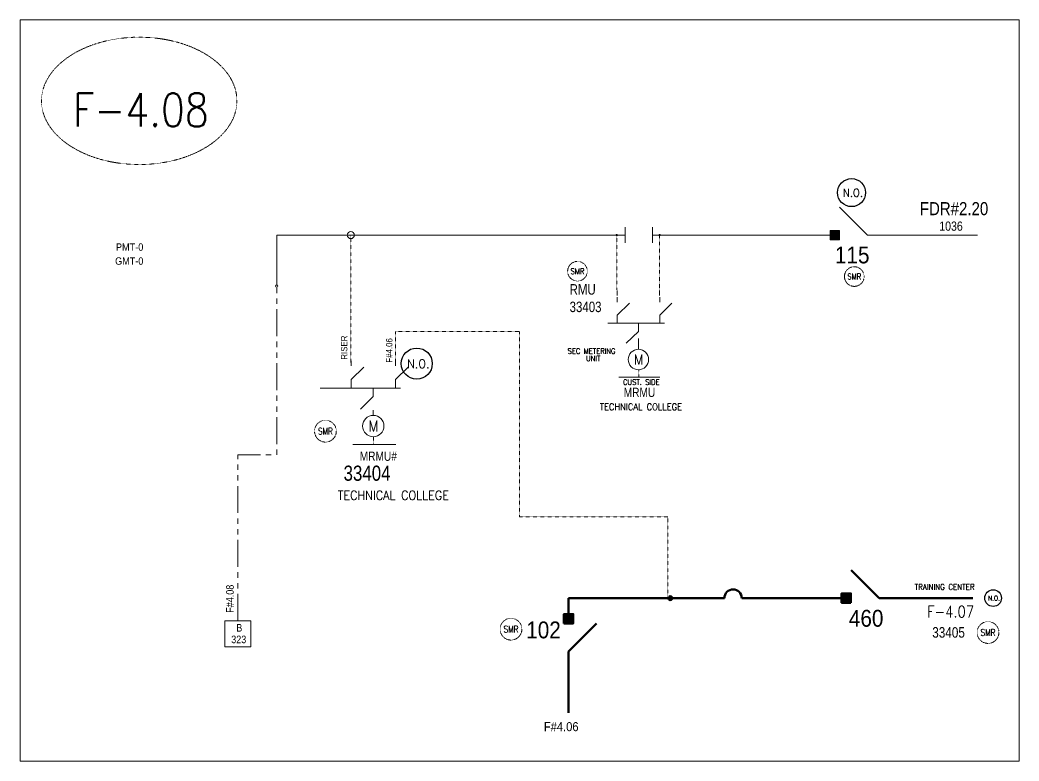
# Model space of a CAD drawing. Header units: metres. Extents: x 65984 to 144644, y -19036 to 23726.
# Drawn here: x 108281 to 110051, y 4636 to 5949 of the extents above; entities that cross this region are included whole.
import ezdxf
from ezdxf.enums import TextEntityAlignment as Align

# ---------------------------------------------------------------- set-up
doc = ezdxf.new("R2010")
doc.units = ezdxf.units.M
doc.header["$MEASUREMENT"] = 0
doc.linetypes.add('( Phantom )', pattern=[2.5, 1.25, -0.25, 0.25, -0.25, 0.25, -0.25])
doc.linetypes.add('DGN Style 3', pattern=[0.013877, 0, -0.013877])
doc.layers.get('0').update_dxf_attribs({"color": 95, "lineweight": 40})
for name, color, linetype, lineweight in [('ABS', 7, 'Continuous', 40), ('ABS NUMBER', 112, 'Continuous', 30), ('d_eos', 111, 'Continuous', 40), ('d_eos no', 121, 'Continuous', 40), ('d_switch', 95, 'Continuous', 40), ('d_tf no', 6, 'Continuous', 40), ('d_ug cable', 95, 'Continuous', 40), ('d_village name', 7, 'Continuous', 40), ('FDR  2  03', 240, 'Continuous', 40), ('FDR  4  02', 126, 'Continuous', 40), ('FDR  4  06', 36, 'Continuous', 40), ('fedr no', 95, 'Continuous', 40), ('GRID STATION  04', 7, 'Continuous', 40), ('O H MAIN FEEDER', 4, 'Continuous', 100), ('SW N O', 114, 'Continuous', 30)]:
    doc.layers.add(name, color=color, linetype=linetype, lineweight=lineweight)
doc.styles.add('NASKHF', font='naskhf.shx', dxfattribs={"height": 8})
doc.styles.add('Style-Arial', font='arial.ttf')
doc.styles.add('Style-ENGINEERING', font='ENGINEERING.shx')
doc.styles.add('Style-msdefault', font='msdefault.shx')
doc.styles.add('Style-STANDARD', font='STANDARD.shx')

# ---------------------------------------------------------------- blocks, each defined once
blk = doc.blocks.new('ABS2_1_1')
at = {"color": 0, "linetype": 'ByBlock', "lineweight": -2, "ltscale": 500}
for q in [(-29900, 43500), (0, 0)]:
    blk.add_line((0, 13600), q, dxfattribs=at)
at = {"color": 0, "linetype": 'ByBlock', "lineweight": -2, "ltscale": 500, "flags": 128}
for points in [[(5000, 43600), (-5000, 43600), (-5000, 53600), (5000, 53600)], [(3791, 49653), (3791, 49653), (3791, 49653)]]:
    blk.add_lwpolyline(points, close=True, dxfattribs=at)
at = {"color": 0, "linetype": 'ByBlock', "lineweight": -2, "ltscale": 500}
for points in [[(5000, 43600), (-5000, 43600), (5000, 53600), (-5000, 53600)], [(3791, 49653), (3791, 49653), (3791, 49653)]]:
    blk.add_solid(points, dxfattribs=at)
blk = doc.blocks.new('*U3505')
at = {"layer": 'd_eos', "color": 2, "linetype": 'Continuous', "lineweight": 13, "ltscale": 2.039321}
for p, q in [((-4.65, 11.34), (-11.44, 18.34)), ((-12.09, 11.34), (-14.91, 11.34)), ((0, 11.34), (-4.65, 11.34)), ((0, 14.01), (0, -29.75)), ((0, -0.8), (4.65, -0.8)), ((4.65, -0.8), (11.45, -7.81)), ((12.1, -0.8), (14.92, -0.8)), ((-4.65, -12.95), (-11.44, -5.95)), ((-12.09, -12.95), (-14.92, -12.95)), ((0, -12.95), (-4.65, -12.95))]:
    blk.add_line(p, q, dxfattribs=at)
blk = doc.blocks.new('*U3504')
at = {"layer": 'FDR  2  03', "color": 2, "linetype": 'DGN Style 3', "lineweight": 13}
blk.add_line((-0.85, -24.87), (-0.85, -30.44), dxfattribs=at)
at = {"layer": 'FDR  2  03', "color": 2, "linetype": 'Continuous', "lineweight": 13}
blk.add_line((15.32, -30.44), (-15.92, -30.44), dxfattribs=at)
blk.add_circle((-1.09, -17.09), 7.78, dxfattribs=at)
at = {"layer": 'd_eos', "color": 2, "linetype": 'Continuous', "lineweight": 13, "ltscale": 2.039321, "xscale": 1.333535249848706, "yscale": 1.333535249848706, "zscale": 1.333535249848706, "rotation": 270}
blk.add_blockref('*U3505', (-0.02, 10.54), dxfattribs=at)
at = {"layer": 'FDR  4  02', "color": 2, "linetype": 'Continuous', "lineweight": 13, "style": 'Style-STANDARD'}
blk.add_text('M', height=7.83, dxfattribs=at).set_placement((-0.9, -17.04), align=Align.MIDDLE_CENTER)
blk = doc.blocks.new('*U3507')
at = {"layer": 'd_eos', "color": 2, "linetype": 'Continuous', "lineweight": 13, "ltscale": 1.979645}
for p, q in [((-4.65, 11.34), (-11.44, 18.34)), ((0, 14.01), (0, -18.32)), ((-12.09, 11.34), (-14.91, 11.34)), ((0, 11.34), (-4.65, 11.34)), ((0, -0.8), (4.65, -0.8)), ((4.65, -0.8), (11.45, -7.81)), ((12.1, -0.8), (14.92, -0.8)), ((-4.65, -12.95), (-11.44, -5.95)), ((-12.09, -12.95), (-14.92, -12.95)), ((0, -12.95), (-4.65, -12.95))]:
    blk.add_line(p, q, dxfattribs=at)
blk = doc.blocks.new('*U3506')
at = {"layer": 'FDR  2  03', "color": 2, "linetype": 'Continuous', "lineweight": 13}
blk.add_line((15.32, -30.44), (-15.92, -30.44), dxfattribs=at)
at = {"layer": 'FDR  2  03', "color": 2, "linetype": 'DGN Style 3', "lineweight": 13}
blk.add_line((-0.85, -24.87), (-0.85, -30.44), dxfattribs=at)
at = {"layer": 'FDR  2  03', "color": 2, "linetype": 'Continuous', "lineweight": 13}
blk.add_circle((-1.09, -17.09), 7.78, dxfattribs=at)
at = {"layer": 'd_eos', "color": 2, "linetype": 'Continuous', "lineweight": 13, "ltscale": 1.979645, "xscale": 1.333535249848706, "yscale": 1.333535249848706, "zscale": 1.333535249848706, "rotation": 270}
blk.add_blockref('*U3507', (-0.02, 10.54), dxfattribs=at)
at = {"layer": 'FDR  4  02', "color": 2, "linetype": 'Continuous', "lineweight": 13, "style": 'Style-STANDARD'}
blk.add_text('M', height=7.83, dxfattribs=at).set_placement((-0.9, -17.04), align=Align.MIDDLE_CENTER)
blk = doc.blocks.new('*U892')
at = {"layer": 'SW N O', "color": 3}
blk.add_circle((0, 0), 16.8, dxfattribs=at)
at = {"layer": 'SW N O', "color": 3, "style": 'Style-STANDARD'}
blk.add_text('N.O.', height=9.6, dxfattribs=at).set_placement((1.7, -0.2), align=Align.MIDDLE_CENTER)

msp = doc.modelspace()

# ---------------------------------------------------------------- linework, layer by layer
at = {"layer": 'd_eos', "color": 7, "linetype": 'Continuous', "lineweight": 13, "ltscale": 1.970559}
for p, q in [((109339.3, 5461), (109339.3, 5469.7)), ((109414.3, 5461), (109414.3, 5469.7))]:
    msp.add_line(p, q, dxfattribs=at)
at = {"layer": 'd_eos', "color": 2, "linetype": 'Continuous', "lineweight": 13, "ltscale": 1.970559}
msp.add_line((109376.7, 5384.9), (109376.7, 5374.1), dxfattribs=at)
at = {"layer": 'd_ug cable', "color": 251, "linetype": 'DGN Style 3', "lineweight": 13}
for p, q in [((108867.3, 5341.8), (108867.3, 5567.9)), ((109338.5, 5470.8), (109338.5, 5567.9))]:
    msp.add_line(p, q, dxfattribs=at)
at = {"layer": 'd_ug cable', "color": 140, "linetype": 'DGN Style 3', "lineweight": 13}
msp.add_line((109414.3, 5469.7), (109414.4, 5566.7), dxfattribs=at)
at = {"layer": 'd_ug cable', "color": 36, "linetype": 'DGN Style 3', "lineweight": 13}
for p, q in [((108946.1, 5345.2), (108946.1, 5397.4)), ((108946.1, 5397.4), (109165.8, 5397.4))]:
    msp.add_line(p, q, dxfattribs=at)
at = {"layer": 'd_ug cable', "color": 251, "linetype": '( Phantom )', "lineweight": 13, "ltscale": 38.229159, "flags": 128}
msp.add_lwpolyline([(108666.7, 4884.4), (108666.7, 5178.7), (108735.8, 5178.7), (108735.8, 5478.6)], dxfattribs=at)
at = {"layer": 'd_ug cable', "color": 36, "linetype": 'DGN Style 3', "lineweight": 13, "flags": 128}
msp.add_lwpolyline([(109428.9, 4924.7), (109428.9, 5068.5), (109165.8, 5068.5), (109165.8, 5397.4)], dxfattribs=at)
at = {"layer": 'd_ug cable', "color": 2, "linetype": 'DGN Style 3', "lineweight": 13}
for centre, radius in [((109268.7, 5503.9), 17.4), ((109759.4, 5494.5), 17.4), ((108822, 5220.5), 19.3), ((109150.9, 4869.7), 19.3), ((109996.4, 4863.8), 19.3)]:
    msp.add_circle(centre, radius, dxfattribs=at)
at = {"layer": 'FDR  4  06', "color": 36, "linetype": 'Continuous'}
msp.add_line((109512.1, 4924.7), (109299.3, 4924.7), dxfattribs=at)
at = {"layer": 'fedr no', "color": 82, "linetype": 'DGN Style 3', "lineweight": 13, "true_color": 0x1dc70e}
msp.add_ellipse((108491.9, 5805.8), major_axis=(173.2, 0), ratio=0.651175, dxfattribs=at)
at = {"layer": 'GRID STATION  04', "color": 251, "linetype": 'Continuous', "lineweight": 13, "ltscale": 1.576523, "flags": 128}
msp.add_lwpolyline([(108643.6, 4838.2), (108643.6, 4884.4), (108689.9, 4884.4), (108689.9, 4838.2)], close=True, dxfattribs=at)
at = {"layer": 'O H MAIN FEEDER', "color": 251, "lineweight": 13, "ltscale": 1.274305}
msp.add_line((109353.2, 5554.2), (109353.2, 5581.7), dxfattribs=at)
at = {"layer": 'O H MAIN FEEDER', "color": 140, "lineweight": 13, "ltscale": 1.274305}
msp.add_line((109401.7, 5554.2), (109401.7, 5581.7), dxfattribs=at)
at = {"layer": 'O H MAIN FEEDER', "color": 251, "lineweight": 13, "ltscale": 1.48783}
for p, q in [((108735.8, 5567.9), (108735.8, 5478.6)), ((109353.2, 5567.9), (108735.8, 5567.9))]:
    msp.add_line(p, q, dxfattribs=at)
at = {"layer": 'O H MAIN FEEDER', "color": 140, "lineweight": 13, "ltscale": 1.48783}
for p, q in [((109723.5, 5567.9), (109401.7, 5567.9)), ((109977.6, 5567.9), (109802.3, 5567.9))]:
    msp.add_line(p, q, dxfattribs=at)
at = {"layer": 'O H MAIN FEEDER', "color": 36, "lineweight": 211, "ltscale": 1.48783}
for p, q in [((109529.2, 4924.7), (109252.9, 4924.7)), ((109252.9, 4924.7), (109252.9, 4896.5)), ((109748.8, 4924.7), (109560.1, 4924.7)), ((109825.9, 4924.7), (109969.7, 4924.7)), ((109252.9, 4807.6), (109252.9, 4721.4))]:
    msp.add_line(p, q, dxfattribs=at)
at = {"layer": 'O H MAIN FEEDER', "color": 140, "lineweight": 13, "ltscale": 0.861012, "flags": 128}
msp.add_lwpolyline([(110051.4, 5949.1), (108280.6, 5949.1), (108280.6, 4636.1), (110051.4, 4636.1)], close=True, dxfattribs=at)
at = {"layer": 'O H MAIN FEEDER', "color": 251, "lineweight": 13, "ltscale": 1.48783}
for centre, radius in [((108867, 5567.9), 6.21), ((109338.4, 5567.9), 1.2), ((108735.6, 5477.5), 2.04)]:
    msp.add_circle(centre, radius, dxfattribs=at)
at = {"layer": 'O H MAIN FEEDER', "color": 140, "lineweight": 13, "ltscale": 1.48783}
msp.add_circle((109414.4, 5567.9), 1.2, dxfattribs=at)
at = {"layer": 'O H MAIN FEEDER', "color": 36, "lineweight": 211, "ltscale": 1.48783}
msp.add_circle((109433.3, 4924.7), 3.35, dxfattribs=at)
msp.add_arc((109544.6, 4924.7), 15.4, 0, 180, dxfattribs=at)

# ---------------------------------------------------------------- block references
at = {"layer": 'ABS', "color": 2, "linetype": 'Continuous', "lineweight": 13, "ltscale": 2.476791, "xscale": 0.001659452222991476, "yscale": -0.001659452222991477, "zscale": 0.001098942225011945, "rotation": 270.0000000000002}
msp.add_blockref('ABS2_1_1', (109805.5, 5567.9), dxfattribs=at)
at = {"layer": 'ABS', "color": 7, "linetype": 'Continuous', "lineweight": 211, "ltscale": 2.476791, "xscale": 0.001659452222991476, "yscale": -0.001659452222991477, "zscale": 0.001098942225011945, "rotation": 270.0000000000002}
msp.add_blockref('ABS2_1_1', (109825.9, 4924.7), dxfattribs=at)
at = {"layer": 'ABS', "color": 2, "linetype": 'Continuous', "lineweight": 211, "ltscale": 2.476791, "xscale": 0.001659452222991476, "yscale": -0.001659452222991477, "zscale": 0.001098942225011945, "rotation": 180.0000000000002}
msp.add_blockref('ABS2_1_1', (109252.9, 4807.6), dxfattribs=at)
at = {"layer": 'd_eos', "color": 2, "linetype": 'Continuous', "lineweight": 13, "ltscale": 1.979645, "xscale": 2.326346930975733, "yscale": 2.326346930975733, "zscale": 2.326346930975733}
msp.add_blockref('*U3506', (109379.3, 5387.2), dxfattribs=at)
at = {"layer": 'd_eos', "color": 2, "linetype": 'Continuous', "lineweight": 13, "ltscale": 2.039321, "xscale": 2.432769203655206, "yscale": 2.432769203655206, "zscale": 2.432769203655206}
msp.add_blockref('*U3504', (108909.4, 5271.2), dxfattribs=at)
at = {"layer": 'SW N O', "color": 3}
for p, xscale, yscale, zscale in [((109754.5, 5643.2), 1.478558431980467, 1.478558431980467, 1.478558431980467), ((108983.8, 5340.2), 1.642842702200519, 1.642842702200519, 1.642842702200519), ((110005.5, 4924.8), 0.8810726970256351, 0.8810726970256351, 0.8810726970256351)]:
    msp.add_blockref('*U892', p, dxfattribs=dict(at, xscale=xscale, yscale=yscale, zscale=zscale))

# ---------------------------------------------------------------- texts
at = {"layer": 'ABS NUMBER', "color": 2, "lineweight": 13, "style": 'Style-Arial', "width": 0.88}
msp.add_text('115', height=29.86, dxfattribs=at).set_placement((109725.1, 5547.7), align=Align.TOP_LEFT)
at = {"layer": 'ABS NUMBER', "color": 7, "lineweight": 140, "style": 'Style-Arial', "width": 0.88}
msp.add_text('460', height=29.86, dxfattribs=at).set_placement((109749.8, 4903.9), align=Align.TOP_LEFT)
at = {"layer": 'ABS NUMBER', "color": 2, "lineweight": 140, "style": 'Style-Arial', "width": 0.88}
msp.add_text('102', height=29.86, dxfattribs=at).set_placement((109177.9, 4883.3), align=Align.TOP_LEFT)
at = {"layer": 'd_eos no', "color": 7, "linetype": 'Continuous', "lineweight": 13}
for s, height, style, width, p in [('PMT-0', 13.18, 'Style-Arial', 0.88, (108450.6, 5553.3)), ('MRMU', 16.42, 'Style-msdefault', 0.818182, (109350.7, 5297.5))]:
    msp.add_text(s, height=height, dxfattribs=dict(at, style=style, width=width)).set_placement(p, align=Align.TOP_LEFT)
at = {"layer": 'd_eos no', "color": 2, "linetype": 'Continuous', "lineweight": 13, "style": 'Style-msdefault'}
for s, height, width, p in [('MRMU#', 16.42, 0.818182, (108882.8, 5184.4)), ('33404', 26.87, 0.833333, (108854.1, 5159.5)), ('33405', 18.66, 0.833333, (109897.6, 4873.3))]:
    msp.add_text(s, height=height, dxfattribs=dict(at, width=width)).set_placement(p, align=Align.TOP_LEFT)
at = {"layer": 'd_eos no', "color": 7, "linetype": 'Continuous', "lineweight": 13, "insert": (108449.2, 5528.5), "char_height": 13.088, "attachment_point": 1, "style": 'NASKHF'}
msp.add_mtext('\\fArial|b0|i0|c178178|p39;\\H1x;\\W0.88;GMT-0\\P', dxfattribs=at)
at = {"layer": 'd_eos no', "color": 2, "linetype": 'Continuous', "lineweight": 13, "ltscale": 1.419225, "insert": (109254.8, 5431.2), "char_height": 18.577, "attachment_point": 7, "style": 'NASKHF'}
msp.add_mtext('\\Fmsdefault;\\H1x;\\W0.818182;RMU \\P33403', dxfattribs=at)
at = {"layer": 'd_switch', "color": 2, "linetype": 'Continuous', "lineweight": 30, "style": 'Style-msdefault', "width": 0.857143}
msp.add_text('FDR#2.20', height=23.21, dxfattribs=at).set_placement((109875.6, 5626.4), align=Align.TOP_LEFT)
at = {"layer": 'd_switch', "color": 7, "linetype": 'Continuous', "lineweight": 30, "style": 'Style-msdefault', "width": 0.857143}
msp.add_text('1036', height=16.34, dxfattribs=at).set_placement((109910, 5592), align=Align.TOP_LEFT)
at = {"layer": 'd_switch', "color": 251, "linetype": 'Continuous', "lineweight": 13, "style": 'Style-ENGINEERING', "width": 0.921053}
msp.add_text('RISER', height=11.35, rotation=90, dxfattribs=at).set_placement((108849.5, 5347.2), align=Align.TOP_LEFT)
at = {"layer": 'd_switch', "color": 154, "linetype": 'Continuous', "lineweight": 13, "style": 'Style-ENGINEERING', "width": 0.921053}
msp.add_text('F#4.06', height=11.35, rotation=90, dxfattribs=at).set_placement((108929.4, 5341.9), align=Align.TOP_LEFT)
at = {"layer": 'd_switch', "color": 2, "linetype": 'Continuous', "lineweight": 13, "ltscale": 1.655524, "style": 'Style-ENGINEERING', "width": 0.921053}
msp.add_text('F#4.06', height=16.02, dxfattribs=at).set_placement((109209.2, 4705), align=Align.TOP_LEFT)
at = {"layer": 'd_tf no', "color": 1, "linetype": 'Continuous', "lineweight": 40, "ltscale": 0.9, "char_height": 10.227, "attachment_point": 5, "line_spacing_factor": 1.2, "style": 'Style-STANDARD'}
for insert in [(109268.7, 5503.9), (109759.4, 5494.5)]:
    msp.add_mtext('\\H1x;\\W0.909091;SMR\\P', dxfattribs=dict(at, insert=insert))
at = {"layer": 'd_tf no', "color": 1, "linetype": 'Continuous', "lineweight": 40, "char_height": 11.363, "attachment_point": 5, "line_spacing_factor": 1.2, "style": 'Style-STANDARD'}
for insert in [(108822, 5220.5), (109150.9, 4869.7), (109996.4, 4863.8)]:
    msp.add_mtext('\\H1x;\\W0.909091;SMR\\P', dxfattribs=dict(at, insert=insert))
at = {"layer": 'd_village name', "color": 7, "linetype": 'Continuous', "lineweight": 13, "style": 'Style-STANDARD'}
for s, height, p in [('CUST. SIDE', 9.59, (109381.9, 5307.5)), ('TECHNICAL COLLEGE', 11.813, (109381.2, 5263.7)), ('TECHNICAL COLLEGE', 15.98, (108942.4, 5106.9))]:
    msp.add_text(s, height=height, dxfattribs=at).set_placement(p, align=Align.MIDDLE_CENTER)
at = {"layer": 'd_village name', "color": 7, "linetype": 'Continuous', "lineweight": 53, "style": 'Style-STANDARD'}
msp.add_text('TRAINING CENTER', height=10.095, dxfattribs=at).set_placement((109919.5, 4944.6), align=Align.MIDDLE_CENTER)
at = {"layer": 'd_village name', "color": 7, "linetype": 'Continuous', "lineweight": 13, "insert": (109293.7, 5355.9), "char_height": 9.588, "attachment_point": 5, "line_spacing_factor": 0.812622, "style": 'Style-STANDARD'}
msp.add_mtext('SEC METERING\\P UNIT', dxfattribs=at)
at = {"layer": 'fedr no', "color": 6, "linetype": 'Continuous', "lineweight": 13, "style": 'Style-STANDARD', "width": 0.909091}
msp.add_text('F-4.08', height=59.41, dxfattribs=at).set_placement((108494.8, 5789.8), align=Align.MIDDLE_CENTER)
at = {"layer": 'fedr no', "color": 55, "linetype": 'Continuous', "lineweight": 13, "style": 'Style-STANDARD', "width": 0.909091}
msp.add_text('F-4.07', height=20.59, dxfattribs=at).set_placement((109930, 4900.6), align=Align.MIDDLE_CENTER)
at = {"layer": 'GRID STATION  04', "color": 251, "linetype": 'Continuous', "lineweight": 13, "style": 'Style-msdefault', "width": 0.888889}
msp.add_text('F#4.08', height=13.44, rotation=90, dxfattribs=at).set_placement((108646, 4898.8), align=Align.TOP_LEFT)
for s, height, p in [('B', 13.4, (108664, 4878.8)), ('323', 13.44, (108655, 4858.3))]:
    msp.add_text(s, height=height, dxfattribs=at).set_placement(p, align=Align.TOP_LEFT)

doc.saveas('drawing.dxf')
